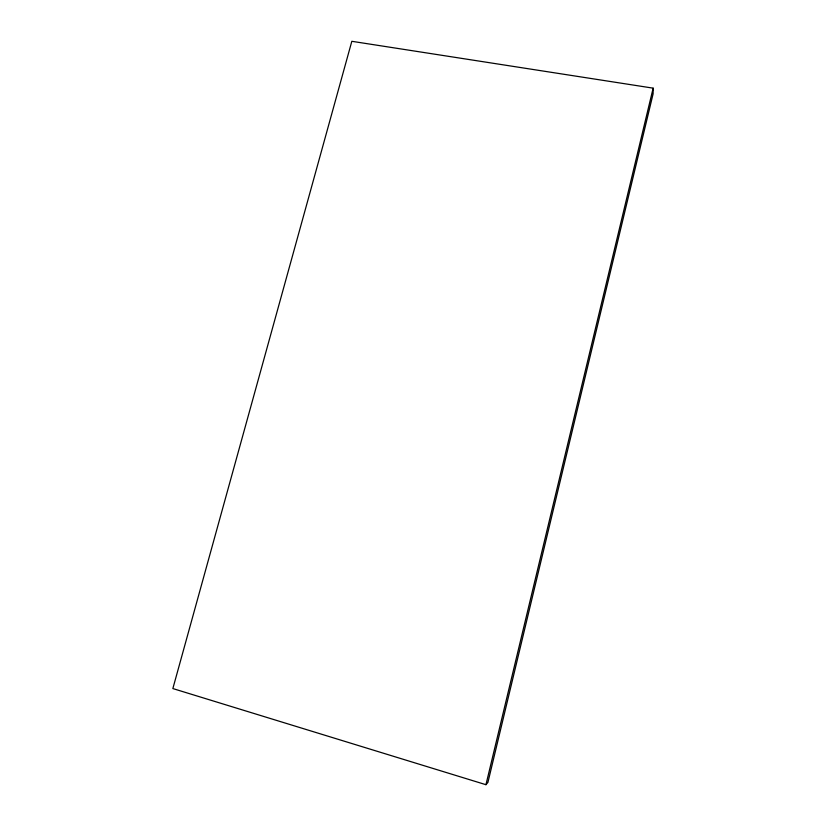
<?xml version="1.0" encoding="UTF-8"?>
<svg xmlns="http://www.w3.org/2000/svg" width="826" height="826" viewBox="0 0 826 826"><rect width="100%" height="100%" fill="white"/><g stroke="black" fill="none" stroke-linecap="round" stroke-linejoin="round"><path stroke-width="1.24" d="M653.149 88.155L653.098 93.854L487.918 782.408L485.956 784.7L172.851 688.564L351.824 41.3L653.149 88.155L485.956 784.7"/></g></svg>
